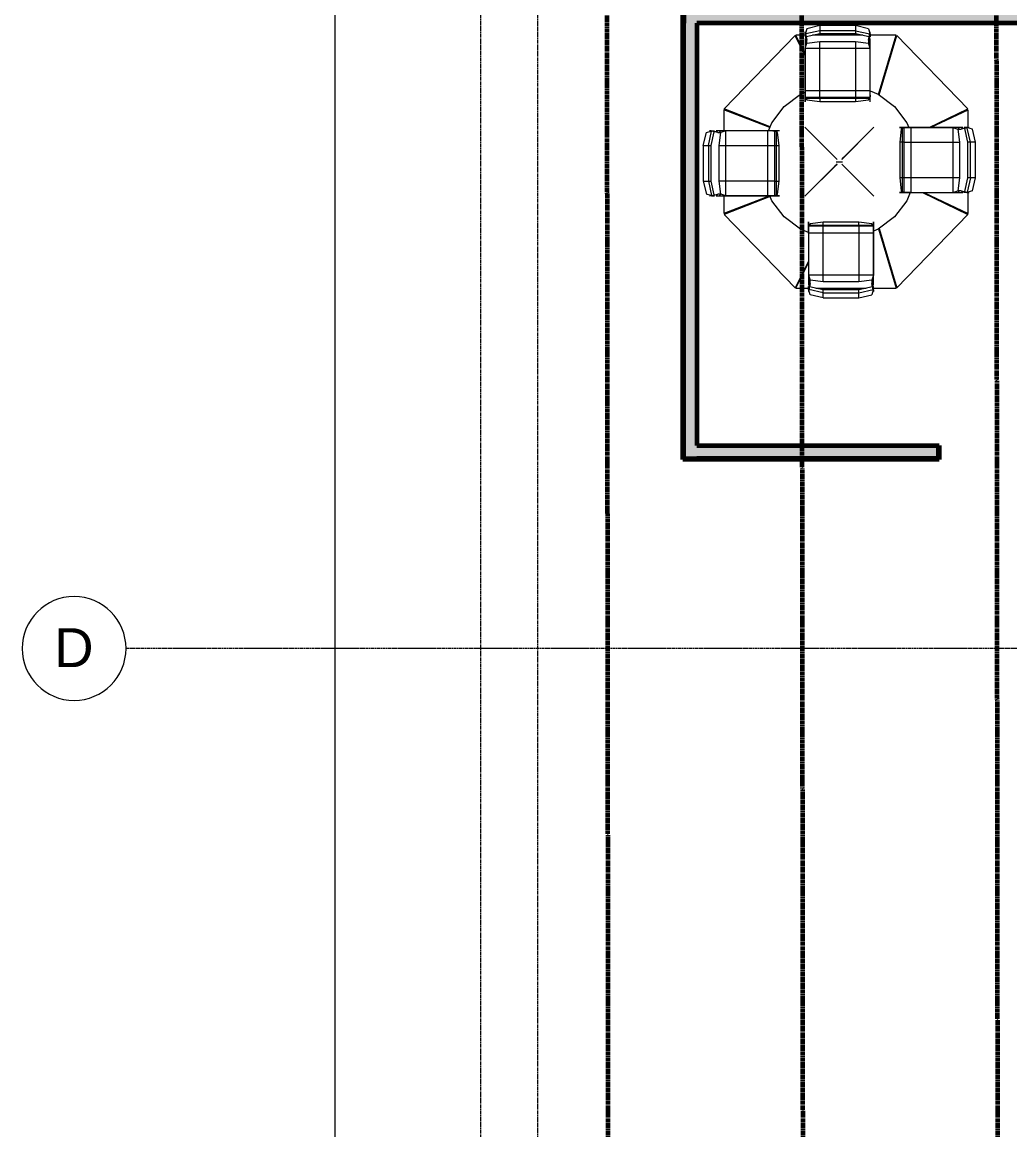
# Model space of a CAD drawing. Header units: inches. Extents: x -4169 to -1846, y 9706 to 12377.
# Drawn here: x -4168.5 to -3864.1, y 10667.8 to 11009.2 of the extents above; entities that cross this region are included whole.
import ezdxf

# ---------------------------------------------------------------- set-up
doc = ezdxf.new("R2010")
doc.units = ezdxf.units.IN
doc.header["$MEASUREMENT"] = 0
for name, pattern in [('Aligning Line 1_8_', [0.25, 0.125, -0.125]), ('Double Dash 3_8_', [1, 0.375, -0.125, 0.125, -0.125, 0.125, -0.125]), ('Grid Line 1_2_', [0.875, 0.5, -0.125, 0.125, -0.125])]:
    doc.linetypes.add(name, pattern=pattern)
for name, color, linetype, lineweight in [('0-1', 7, 'Continuous', 5), ('0-3', 7, 'Continuous', 9), ('0-4', 147, 'Aligning Line 1_8_', 9), ('0-5', 165, 'Continuous', 5), ('A-WALL-4', 250, 'Continuous', 60), ('A-WALL-5', 10, 'Continuous', 18), ('A-WALL-6', 13, 'Continuous', 18), ('A-WALL-7', 23, 'Continuous', 5), ('C-PROP-LINE-1', 250, 'Double Dash 3_8_', 60), ('G-ANNO-SYMB', 111, 'Aligning Line 1_8_', 9), ('G-ANNO-SYMB-1', 147, 'Aligning Line 1_8_', 9), ('I-FURN', 30, 'Continuous', 9), ('S-GRID-1', 1, 'Grid Line 1_2_', 9), ('S-GRID-IDEN', 1, 'Continuous', 9), ('S-GRID-IDEN-1', 147, 'Continuous', 9)]:
    doc.layers.add(name, color=color, linetype=linetype, lineweight=lineweight)
doc.styles.add('Arial', font='arial.ttf', dxfattribs={"height": 12})

# ---------------------------------------------------------------- blocks, each defined once
blk = doc.blocks.new('CTR - 1st Phase - Unit Layouts_rvt-1-ENLARGED RCP - 1ST FLOOR PLAN')
at = {"layer": 'G-ANNO-SYMB-1'}
blk.add_line((-4009.53, 9846.28), (-4009.53, 12240.75), dxfattribs=at)
blk = doc.blocks.new('Outdoor Table01 - 02ZUTB01_dwg-2525485-ENLARGED RCP - 1ST FLOOR PLAN')
at = {"layer": 'I-FURN'}
for p, q in [((-11, 40.99), (-11.42, 39.62)), ((-7, 41.99), (-11, 40.99)), ((-7, 41.99), (4, 41.99)), ((-7, 41.99), (-7, 40.37)), ((4, 41.99), (8, 40.99)), ((4, 41.99), (4, 40.37)), ((8.42, 39.62), (8, 40.99)), ((-37.47, 16.26), (-15.64, 38.89)), ((-11.5, 30.7), (-15.64, 38.89)), ((-15.38, 39), (-11.5, 31.19)), ((-15.38, 39), (-11.5, 39)), ((-11, 37.5), (-11.5, 40)), ((-11.5, 39.5), (-11.5, 40)), ((-11.46, 39.24), (-11.5, 39.5)), ((-11.49, 39.42), (-11.5, 39.37)), ((-11.5, 39.37), (-11.5, 38.5)), ((-11.23, 38.56), (-11.5, 38.5)), ((-11.5, 20), (-11.5, 38)), ((-11.5, 38), (-11, 37.5)), ((-11.5, 37), (-11.5, 38)), ((-7, 40.37), (-11.38, 39.4)), ((-11.2, 37.7), (-11.34, 38.54)), ((-7, 39.5), (-11.21, 38.56)), ((-9.25, 39), (6.25, 39)), ((-7, 40.37), (4, 40.37)), ((-7, 40.37), (-7, 39.5)), ((4, 39.5), (-7, 39.5)), ((4, 40.37), (8.38, 39.4)), ((4, 40.37), (4, 39.5)), ((8.21, 38.56), (4, 39.5)), ((8.5, 40), (8, 37.5)), ((8, 37.5), (8.5, 38)), ((8.34, 38.54), (8.2, 37.7)), ((8.5, 38.5), (8.23, 38.56)), ((8.5, 39.5), (8.46, 39.24)), ((8.5, 39.37), (8.49, 39.42)), ((8.5, 39.5), (8.5, 40)), ((8.5, 39.37), (8.5, 38.5)), ((8.5, 39), (15.49, 39)), ((8.5, 38), (8.5, 20)), ((8.5, 38), (8.5, 37)), ((10.1, 20.71), (15.49, 39)), ((10.22, 20.61), (15.74, 38.89)), ((15.74, 38.89), (37.57, 16.26)), ((-11.5, 20.5), (-11.5, 37)), ((-11.5, 37), (-11, 36.5)), ((-11.5, 35), (-11, 36.5)), ((-11.5, 22), (-11.5, 35)), ((-7, 35), (-11.5, 35)), ((-11, 37.5), (-11, 36.5)), ((-7, 37), (-11, 36.5)), ((4, 37), (-7, 37)), ((-7, 37), (-7, 35)), ((4, 35), (-7, 35)), ((-7, 35), (-7, 22)), ((8, 36.5), (4, 37)), ((4, 35), (4, 37)), ((4, 22), (4, 35)), ((8.5, 35), (4, 35)), ((8, 36.5), (8, 37.5)), ((8, 36.5), (8.5, 37)), ((8.5, 35), (8, 36.5)), ((8.5, 37), (8.5, 20.5)), ((8.5, 22), (8.5, 35)), ((-14, 20.78), (-18.97, 16.97)), ((-11.5, 21.82), (-14, 20.78)), ((-11.5, 19.5), (-11.5, 23)), ((-11.5, 22), (-11.5, 18.5)), ((-11.5, 19.87), (-11.5, 22)), ((-7, 22), (-11.5, 22)), ((-11.5, 19.5), (-11.5, 20.5)), ((-11.5, 20.5), (-11.5, 20)), ((4, 22), (-7, 22)), ((-7, 22), (-7, 19.87)), ((4, 19.87), (4, 22)), ((8.5, 22), (4, 22)), ((8.5, 19.5), (8.5, 23)), ((8.5, 18.5), (8.5, 22)), ((8.5, 19.87), (8.5, 22)), ((10, 20.78), (8.5, 21.41)), ((8.5, 20.5), (8.5, 19.5)), ((8.5, 20.5), (8.5, 20)), ((14.97, 16.97), (10, 20.78)), ((-11.5, 18.5), (-11.5, 20)), ((-11, 19.09), (-11.5, 19.87)), ((-7, 19.87), (-11.5, 19.87)), ((-11.5, 19.5), (8.5, 19.5)), ((-11.5, 19.5), (8.5, 19.5)), ((-11.5, 18.5), (-11.5, 19.5)), ((-7, 18.59), (-11, 19.09)), ((4, 19.87), (-7, 19.87)), ((-7, 19.87), (-7, 18.59)), ((4, 18.59), (-7, 18.59)), ((8.5, 19.87), (4, 19.87)), ((4, 19.87), (4, 18.59)), ((8, 19.09), (4, 18.59)), ((8.5, 19.87), (8, 19.09)), ((8.5, 20), (8.5, 18.5)), ((8.5, 19.5), (8.5, 18.5)), ((-23.39, 10.54), (-37.57, 16)), ((-37.57, 10.31), (-37.57, 16)), ((-23.32, 10.71), (-37.47, 16.26)), ((-18.97, 16.97), (-22.78, 12)), ((18.78, 12), (14.97, 16.97)), ((23.61, 9.5), (37.57, 16.26)), ((24, 9.5), (37.68, 16)), ((37.68, 16), (37.68, 9.5)), ((-41.62, 10.42), (-42.99, 10)), ((-42.37, 6), (-41.4, 10.38)), ((-41.5, 10.5), (-42, 10.5)), ((-42, 10.5), (-39.5, 10)), ((-41.24, 10.46), (-41.5, 10.5)), ((-41.37, 10.5), (-41.42, 10.49)), ((-41.37, 10.5), (-40.5, 10.5)), ((-40.5, 10.5), (-40.56, 10.23)), ((-39.7, 10.2), (-40.54, 10.34)), ((-39.5, 10), (-40, 10.5)), ((-40, 10.5), (-22, 10.5)), ((-40, 10.5), (-39, 10.5)), ((-38.5, 10), (-39, 10.5)), ((-39, 10.5), (-22.5, 10.5)), ((-37, 10.5), (-38.5, 10)), ((-24, 10.5), (-37, 10.5)), ((-37, 10.5), (-37, 6)), ((-21.5, 10.5), (-25, 10.5)), ((-20.5, 10.5), (-24, 10.5)), ((-21.87, 10.5), (-24, 10.5)), ((-24, 10.5), (-24, 6)), ((-22.78, 12), (-23.41, 10.5)), ((-22.5, 10.5), (-21.5, 10.5)), ((-22.5, 10.5), (-22, 10.5)), ((-22, 10.5), (-20.5, 10.5)), ((-21.87, 10.5), (-21.09, 10)), ((-21.87, 10.5), (-21.87, 6)), ((-21.5, -9.5), (-21.5, 10.5)), ((-21.5, -9.5), (-21.5, 10.5)), ((-21.5, 10.5), (-20.5, 10.5)), ((-2.71, 0.71), (-12.61, 10.61)), ((-3.41, 1.41), (-12.61, 10.61)), ((-1.29, 0.71), (8.61, 10.61)), ((-0.59, 1.41), (8.61, 10.61)), ((19.82, 9.5), (18.78, 12)), ((-43.99, 6), (-42.99, 10)), ((-40.56, 10.21), (-41.5, 6)), ((-38.5, 10), (-39.5, 10)), ((-38.5, 10), (-39, 6)), ((-21.09, 10), (-20.59, 6)), ((20, 9.5), (16.5, 9.5)), ((16.5, 9.5), (18, 9.5)), ((16.5, 9.5), (17.5, 9.5)), ((16.59, 5), (17.09, 9)), ((17.09, 9), (17.87, 9.5)), ((17.5, 9.5), (17.5, -10.5)), ((17.5, 9.5), (17.5, -10.5)), ((17.5, 9.5), (21, 9.5)), ((17.5, 9.5), (18.5, 9.5)), ((17.87, 9.5), (20, 9.5)), ((17.87, 5), (17.87, 9.5)), ((18, 9.5), (36, 9.5)), ((18.5, 9.5), (18, 9.5)), ((18.5, 9.5), (35, 9.5)), ((20, 9.5), (33, 9.5)), ((20, 5), (20, 9.5)), ((33, 9.5), (34.5, 9)), ((33, 5), (33, 9.5)), ((35, 9.5), (34.5, 9)), ((35.5, 9), (34.5, 9)), ((35, 5), (34.5, 9)), ((35, 9.5), (36, 9.5)), ((36, 9.5), (35.5, 9)), ((35.5, 9), (38, 9.5)), ((35.7, 9.2), (36.54, 9.34)), ((37.37, 9.5), (36.5, 9.5)), ((36.56, 9.23), (36.5, 9.5)), ((37.5, 5), (36.56, 9.21)), ((37.24, 9.46), (37.5, 9.5)), ((37.42, 9.49), (37.37, 9.5)), ((38.37, 5), (37.4, 9.38)), ((37.5, 9.5), (38, 9.5)), ((38.99, 9), (37.62, 9.42)), ((37.68, 9.44), (37.68, 9.4)), ((38.99, 9), (39.99, 5)), ((-43.99, -5), (-43.99, 6)), ((-43.99, 6), (-42.37, 6)), ((-42.37, -5), (-42.37, 6)), ((-42.37, 6), (-41.5, 6)), ((-41.5, 6), (-41.5, -5)), ((-39, 6), (-39, -5)), ((-37, 6), (-39, 6)), ((-24, 6), (-37, 6)), ((-37, 6), (-37, -5)), ((-21.87, 6), (-24, 6)), ((-24, 6), (-24, -5)), ((-21.87, 6), (-20.59, 6)), ((-21.87, 6), (-21.87, -5)), ((-20.59, 6), (-20.59, -5)), ((16.59, -6), (16.59, 5)), ((17.87, 5), (16.59, 5)), ((17.87, -6), (17.87, 5)), ((20, 5), (17.87, 5)), ((20, -6), (20, 5)), ((33, 5), (20, 5)), ((33, -6), (33, 5)), ((35, 5), (33, 5)), ((35, -6), (35, 5)), ((37.5, -6), (37.5, 5)), ((38.37, 5), (37.5, 5)), ((39.99, 5), (38.37, 5)), ((38.37, 5), (38.37, -6)), ((39.99, 5), (39.99, -6)), ((-3.41, 1.41), (-2.71, 0.71)), ((-2.71, 0.71), (-3.41, 1.41)), ((-0.59, 1.41), (-1.29, 0.71)), ((-0.59, 1.41), (-1.29, 0.71)), ((-2.71, -0.71), (-12.61, -10.61)), ((-3.41, -1.41), (-12.61, -10.61)), ((-2.71, -0.71), (-3.41, -1.41)), ((-2.71, -0.71), (-3.41, -1.41)), ((-3, 0), (-1, 0)), ((-3, 0), (-1, 0)), ((-1.29, -0.71), (8.61, -10.61)), ((-1.29, -0.71), (-0.59, -1.41)), ((-1.29, -0.71), (-0.59, -1.41)), ((-0.59, -1.41), (8.61, -10.61)), ((-43.99, -5), (-42.99, -9)), ((-43.99, -5), (-42.37, -5)), ((-42.37, -5), (-41.4, -9.38)), ((-42.37, -5), (-41.5, -5)), ((-41.5, -5), (-40.56, -9.21)), ((-39, -5), (-38.5, -9)), ((-39, -5), (-37, -5)), ((-37, -5), (-24, -5)), ((-37, -5), (-37, -9.5)), ((-24, -5), (-21.87, -5)), ((-24, -5), (-24, -9.5)), ((-21.87, -5), (-20.59, -5)), ((-21.87, -5), (-21.87, -9.5)), ((-20.59, -5), (-21.09, -9)), ((17.09, -10), (16.59, -6)), ((17.87, -6), (16.59, -6)), ((17.87, -10.5), (17.87, -6)), ((17.87, -6), (20, -6)), ((20, -10.5), (20, -6)), ((20, -6), (33, -6)), ((33, -10.5), (33, -6)), ((33, -6), (35, -6)), ((34.5, -10), (35, -6)), ((36.56, -10.21), (37.5, -6)), ((38.37, -6), (37.4, -10.38)), ((38.37, -6), (37.5, -6)), ((39.99, -6), (38.37, -6)), ((39.99, -6), (38.99, -10)), ((-42.99, -9), (-41.62, -9.42)), ((-39.5, -9), (-42, -9.5)), ((-41.5, -9.5), (-42, -9.5)), ((-41.24, -9.46), (-41.5, -9.5)), ((-41.42, -9.49), (-41.37, -9.5)), ((-41.37, -9.5), (-40.5, -9.5)), ((-40.56, -9.23), (-40.5, -9.5)), ((-39.7, -9.2), (-40.54, -9.34)), ((-40, -9.5), (-39.5, -9)), ((-22, -9.5), (-40, -9.5)), ((-39, -9.5), (-40, -9.5)), ((-39.5, -9), (-38.5, -9)), ((-39, -9.5), (-38.5, -9)), ((-22.5, -9.5), (-39, -9.5)), ((-37, -9.5), (-38.5, -9)), ((-37.57, -16), (-37.57, -9.31)), ((-24, -9.5), (-37, -9.5)), ((-21.5, -9.5), (-25, -9.5)), ((-20.5, -9.5), (-24, -9.5)), ((-21.87, -9.5), (-24, -9.5)), ((-23.82, -9.5), (-22.78, -12)), ((-21.5, -9.5), (-22.5, -9.5)), ((-22.5, -9.5), (-22, -9.5)), ((-20.5, -9.5), (-22, -9.5)), ((-21.09, -9), (-21.87, -9.5)), ((-20.5, -9.5), (-21.5, -9.5)), ((17.87, -10.5), (17.09, -10)), ((33, -10.5), (34.5, -10)), ((34.5, -10), (35, -10.5)), ((34.5, -10), (35.5, -10)), ((38, -10.5), (35.5, -10)), ((35.5, -10), (36, -10.5)), ((36.54, -10.34), (35.7, -10.2)), ((36.5, -10.5), (36.56, -10.23)), ((38.99, -10), (37.62, -10.42)), ((-23.39, -10.54), (-37.57, -16)), ((-23.32, -10.71), (-37.47, -16.26)), ((-22.78, -12), (-18.97, -16.97)), ((14.97, -16.97), (18.78, -12)), ((18, -10.5), (16.5, -10.5)), ((16.5, -10.5), (20, -10.5)), ((17.5, -10.5), (16.5, -10.5)), ((18.5, -10.5), (17.5, -10.5)), ((17.5, -10.5), (21, -10.5)), ((17.87, -10.5), (20, -10.5)), ((36, -10.5), (18, -10.5)), ((18.5, -10.5), (18, -10.5)), ((35, -10.5), (18.5, -10.5)), ((18.78, -12), (19.41, -10.5)), ((20, -10.5), (33, -10.5)), ((25.68, -10.5), (37.57, -16.26)), ((26.1, -10.5), (37.68, -16)), ((36, -10.5), (35, -10.5)), ((37.37, -10.5), (36.5, -10.5)), ((37.5, -10.5), (37.24, -10.46)), ((37.42, -10.49), (37.37, -10.5)), ((37.5, -10.5), (38, -10.5)), ((37.68, -10.4), (37.68, -10.44)), ((37.68, -10.5), (37.68, -16)), ((-15.64, -38.89), (-37.47, -16.26)), ((-18.97, -16.97), (-14, -20.78)), ((10, -20.78), (14.97, -16.97)), ((37.57, -16.26), (15.74, -38.89)), ((-12.5, -20), (-12.5, -18.5)), ((-12.5, -18.5), (-12.5, -22)), ((-12.5, -19.5), (-12.5, -18.5)), ((-12.5, -19.87), (-12, -19.09)), ((7.5, -19.5), (-12.5, -19.5)), ((7.5, -19.5), (-12.5, -19.5)), ((-12.5, -20.5), (-12.5, -19.5)), ((-12.5, -19.5), (-12.5, -23)), ((-12.5, -19.87), (-12.5, -22)), ((-12.5, -19.87), (-8, -19.87)), ((-12.5, -38), (-12.5, -20)), ((-12.5, -20.5), (-12.5, -20)), ((-12, -19.09), (-8, -18.59)), ((-8, -18.59), (3, -18.59)), ((-8, -19.87), (-8, -18.59)), ((-8, -19.87), (-8, -22)), ((-8, -19.87), (3, -19.87)), ((3, -18.59), (7, -19.09)), ((3, -19.87), (3, -18.59)), ((3, -22), (3, -19.87)), ((3, -19.87), (7.5, -19.87)), ((7, -19.09), (7.5, -19.87)), ((7.5, -18.5), (7.5, -22)), ((7.5, -18.5), (7.5, -20)), ((7.5, -18.5), (7.5, -19.5)), ((7.5, -19.5), (7.5, -23)), ((7.5, -19.5), (7.5, -20.5)), ((7.5, -19.87), (7.5, -22)), ((7.5, -20), (7.5, -38)), ((7.5, -20.5), (7.5, -20)), ((-14, -20.78), (-12.5, -21.41)), ((-12.5, -37), (-12.5, -20.5)), ((-12.5, -22), (-12.5, -35)), ((-12.5, -22), (-8, -22)), ((-8, -22), (-8, -35)), ((-8, -22), (3, -22)), ((3, -35), (3, -22)), ((3, -22), (7.5, -22)), ((7.5, -20.5), (7.5, -37)), ((7.5, -21.82), (10, -20.78)), ((7.5, -22), (7.5, -35)), ((10.1, -20.71), (15.49, -39)), ((10.22, -20.61), (15.74, -38.89)), ((-12.5, -32.68), (-15.64, -38.89)), ((-12.5, -33.2), (-15.38, -39)), ((-12.5, -35), (-12, -36.5)), ((-12.5, -35), (-8, -35)), ((-12, -36.5), (-12.5, -37)), ((-12.5, -38), (-12.5, -37)), ((-12.5, -40), (-12, -37.5)), ((-12, -37.5), (-12.5, -38)), ((-12, -36.5), (-12, -37.5)), ((-12, -36.5), (-8, -37)), ((-8, -35), (-8, -37)), ((-8, -35), (3, -35)), ((-8, -37), (3, -37)), ((3, -37), (3, -35)), ((3, -35), (7.5, -35)), ((3, -37), (7, -36.5)), ((7.5, -35), (7, -36.5)), ((7.5, -37), (7, -36.5)), ((7, -37.5), (7, -36.5)), ((7.5, -38), (7, -37.5)), ((7, -37.5), (7.5, -40)), ((7.5, -37), (7.5, -38)), ((-12.5, -39), (-15.38, -39)), ((-12.5, -39.37), (-12.5, -38.5)), ((-12.5, -38.5), (-12.23, -38.56)), ((-12.46, -39.24), (-12.5, -39.5)), ((-12.49, -39.42), (-12.5, -39.37)), ((-12.5, -39.5), (-12.5, -40)), ((-12, -40.99), (-12.42, -39.62)), ((-8, -40.37), (-12.38, -39.4)), ((-12.2, -37.7), (-12.34, -38.54)), ((-12.21, -38.56), (-8, -39.5)), ((5.25, -39), (-10.25, -39)), ((-8, -39.5), (3, -39.5)), ((-8, -40.37), (-8, -39.5)), ((3, -40.37), (-8, -40.37)), ((-8, -41.99), (-8, -40.37)), ((3, -39.5), (7.21, -38.56)), ((3, -40.37), (7.38, -39.4)), ((3, -40.37), (3, -39.5)), ((3, -41.99), (3, -40.37)), ((7, -40.99), (7.42, -39.62)), ((7.2, -37.7), (7.34, -38.54)), ((7.23, -38.56), (7.5, -38.5)), ((7.46, -39.24), (7.5, -39.5)), ((7.49, -39.42), (7.5, -39.37)), ((7.5, -39.37), (7.5, -38.5)), ((15.49, -39), (7.5, -39)), ((7.5, -39.5), (7.5, -40)), ((-8, -41.99), (-12, -40.99)), ((3, -41.99), (-8, -41.99)), ((7, -40.99), (3, -41.99))]:
    blk.add_line(p, q, dxfattribs=at)
blk = doc.blocks.new('Outdoor Table01 - Outdoor Table01-2525492-ENLARGED RCP - 1ST FLOOR PLAN')
at = {"extrusion": (0, 0, -1), "zscale": -1, "rotation": 180}
blk.add_blockref('Outdoor Table01 - 02ZUTB01_dwg-2525485-ENLARGED RCP - 1ST FLOOR PLAN', (0, 0), dxfattribs=at)
blk = doc.blocks.new('Family - ___-1878357-ENLARGED RCP - 1ST FLOOR PLAN')
at = {"layer": 'C-PROP-LINE-1'}
for p, q in [((-3989.61, 12268.69), (-3987.01, 9767.34)), ((-3929.52, 12184.69), (-3927.1, 9853.17)), ((-3869.45, 12124.69), (-3867.12, 9890.98))]:
    blk.add_line(p, q, dxfattribs=at)
blk = doc.blocks.new('Grid - Grid Head - Circle-50561-ENLARGED RCP - 1ST FLOOR PLAN')
at = {"layer": 'S-GRID-IDEN-1'}
for start, end in [(360, 180), (180, 360)]:
    blk.add_arc((0, 0), 0.25, start, end, dxfattribs=at)
blk = doc.blocks.new('CTR - 1st Phase - Shell_rvt-1-ENLARGED RCP - 1ST FLOOR PLAN')
at = {"layer": 'A-WALL-6'}
for points in [[(-3964.1, 10875.21), (-3960.6, 10875.21), (-3960.6, 11008.86), (-3964.1, 11008.86), (-3964.1, 10912.71)], [(-3960.6, 10875.21), (-3886.67, 10875.21), (-3886.67, 10878.71), (-3960.6, 10878.71)]]:
    blk.add_hatch(color=256, dxfattribs=at).paths.add_polyline_path(points, flags=0)
at = {"layer": 'A-WALL-7'}
for points in [[(-3964.85, 10874.46), (-3964.1, 10874.46), (-3964.1, 11012.36), (-3964.85, 11012.36), (-3964.85, 10878.71)], [(-3860.64, 11008.86), (-3832.73, 11008.86), (-3832.73, 11009.66), (-3829.32, 11009.66), (-3829.32, 11012.36), (-3964.1, 11012.36), (-3964.1, 11008.86), (-3860.72, 11008.86)], [(-3886.67, 10874.46), (-3885.92, 10874.46), (-3885.92, 10878.71), (-3886.67, 10878.71), (-3886.67, 10875.21), (-3964.1, 10875.21), (-3964.09, 10874.46), (-3936.91, 10874.46)]]:
    blk.add_hatch(color=256, dxfattribs=at).paths.add_polyline_path(points, flags=0)
at = {"layer": 'A-WALL-4'}
for p, q in [((-3964.85, 11008.86), (-3964.85, 11012.36)), ((-3964.85, 10874.46), (-3964.85, 11008.86)), ((-3832.73, 11008.86), (-3960.6, 11008.86)), ((-3960.6, 11008.86), (-3960.6, 10878.71)), ((-3960.6, 10878.71), (-3886.67, 10878.71)), ((-3886.67, 10878.71), (-3885.92, 10878.71)), ((-3885.92, 10878.71), (-3885.92, 10875.21)), ((-3964.1, 10874.46), (-3964.85, 10874.46)), ((-3960.6, 10874.46), (-3964.1, 10874.46)), ((-3885.92, 10874.46), (-3960.6, 10874.46)), ((-3885.92, 10875.21), (-3885.92, 10874.46))]:
    blk.add_line(p, q, dxfattribs=at)
at = {"layer": 'A-WALL-5'}
for p, q in [((-3964.1, 11012.36), (-3964.1, 11008.86)), ((-3964.1, 10875.21), (-3964.1, 11008.86)), ((-3886.67, 10878.71), (-3886.67, 10875.21)), ((-3964.1, 10875.21), (-3960.6, 10875.21)), ((-3886.67, 10875.21), (-3960.6, 10875.21))]:
    blk.add_line(p, q, dxfattribs=at)
at = {"layer": 'G-ANNO-SYMB-1'}
blk.add_line((-4071.96, 9756.53), (-4071.96, 12280.06), dxfattribs=at)
at = {"layer": 'S-GRID-1'}
blk.add_line((-1846.46, 10816.19), (-4136.46, 10816.19), dxfattribs=at)
at = {"layer": '0-3'}
blk.add_blockref('Outdoor Table01 - Outdoor Table01-2525492-ENLARGED RCP - 1ST FLOOR PLAN', (-3914.64, 10966.19), dxfattribs=at)
at = {"layer": '0-4'}
blk.add_blockref('Family - ___-1878357-ENLARGED RCP - 1ST FLOOR PLAN', (0, 0), dxfattribs=at)
at = {"layer": '0-5', "xscale": 63.99999999999997, "yscale": 63.99999999999997, "zscale": 63.99999999999997, "rotation": 89.99999999999987}
blk.add_blockref('Grid - Grid Head - Circle-50561-ENLARGED RCP - 1ST FLOOR PLAN', (-4152.46, 10816.19), dxfattribs=at)
at = {"layer": 'S-GRID-IDEN', "insert": (-4158.57, 10822.44), "char_height": 12, "width": 14.746, "attachment_point": 1, "style": 'Arial'}
blk.add_mtext('D', dxfattribs=at)
blk = doc.blocks.new('CTR - 1st Phase -Stairs _ Elevators_rvt-1-ENLARGED RCP - 1ST FLOOR PLAN')
at = {"layer": 'G-ANNO-SYMB-1'}
blk.add_line((-4071.96, 9706.24), (-4071.96, 12280.08), dxfattribs=at)

msp = doc.modelspace()

# ---------------------------------------------------------------- linework, layer by layer
at = {"layer": 'G-ANNO-SYMB'}
msp.add_line((-4027.08, 9839.38), (-4027.08, 11153.43), dxfattribs=at)

# ---------------------------------------------------------------- block references
at = {"layer": '0-1'}
for name in ['CTR - 1st Phase - Shell_rvt-1-ENLARGED RCP - 1ST FLOOR PLAN', 'CTR - 1st Phase -Stairs _ Elevators_rvt-1-ENLARGED RCP - 1ST FLOOR PLAN', 'CTR - 1st Phase - Unit Layouts_rvt-1-ENLARGED RCP - 1ST FLOOR PLAN']:
    msp.add_blockref(name, (0, 0), dxfattribs=at)

doc.saveas('drawing.dxf')
